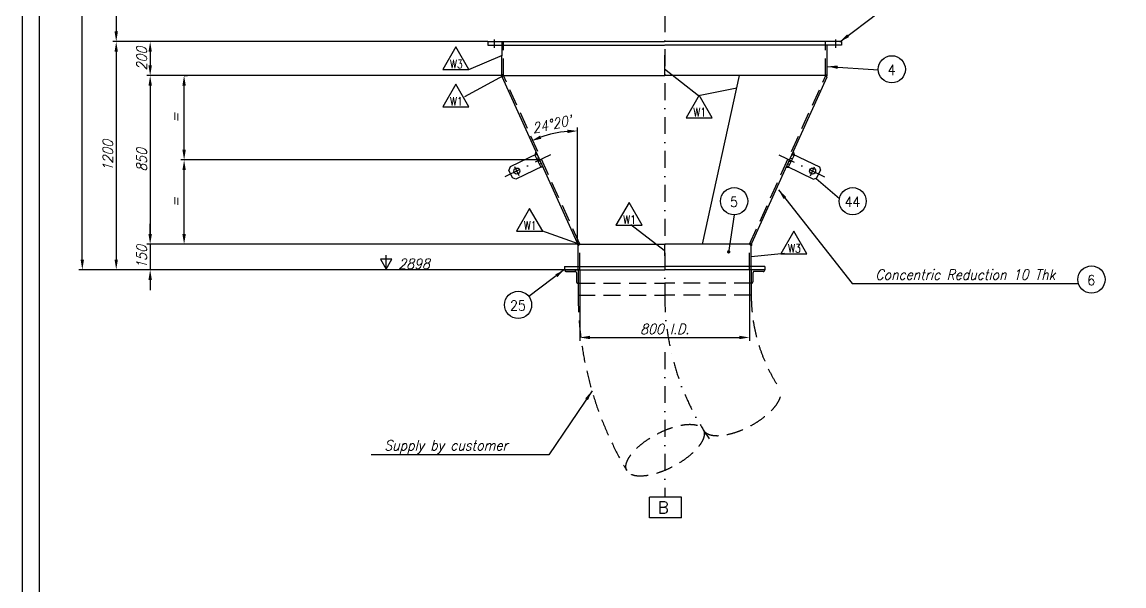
# Model space of a CAD drawing. Extents: x -16931 to 6849, y 1865 to 18685.
# Drawn here: x -16931 to -10437, y 6005 to 9331 of the extents above; entities that cross this region are included whole.
import ezdxf
from ezdxf.enums import TextEntityAlignment as Align

# ---------------------------------------------------------------- set-up
doc = ezdxf.new("R2010")
doc.units = 0
doc.header["$LTSCALE"] = 200
doc.header["$MEASUREMENT"] = 0
doc.linetypes.add('DASHDOT', pattern=[1, 0.5, -0.25, 0, -0.25])
doc.linetypes.add('DASHED', pattern=[0.75, 0.5, -0.25])
doc.layers.get('0').update_dxf_attribs({"linetype": 'CONTINUOUS'})
doc.layers.get('Defpoints').update_dxf_attribs({"linetype": 'CONTINUOUS'})
for name, color, linetype in [('1', 4, 'CONTINUOUS'), ('2', 7, 'CONTINUOUS'), ('ASSIEME', 7, 'CONTINUOUS'), ('QUOTA', 2, 'CONTINUOUS'), ('QUOTE', 1, 'CONTINUOUS'), ('TABELLE', 3, 'CONTINUOUS')]:
    doc.layers.add(name, color=color, linetype=linetype)
doc.styles.add('PIERO', font='Romand', dxfattribs={"height": 3.5})
doc.styles.add('ROMANS', font='romans.shx', dxfattribs={"width": 0.9, "oblique": 15, "height": 60})
doc.styles.add('SIMPLEX2', font='SIMPLEX.shx', dxfattribs={"height": 40})
doc.dimstyles.get("Standard").update_dxf_attribs({"dimscale": 0, "dimtxt": 60, "dimasz": 18.75, "dimexe": 5, "dimexo": 0.0625, "dimgap": 5, "dimtad": 1, "dimdec": 0, "dimrnd": 0.5, "dimdsep": 46, "dimtxsty": 'ROMANS', "dimcen": 2.5, "dimaunit": 1, "dimadec": 0, "dimazin": 0, "dimtfac": 0.9, "dimtdec": 0, "dimtix": 1, "dimtmove": 2, "dimatfit": 3, "dimfxl": 1, "dimtolj": 1, "dimarcsym": 0})

# ---------------------------------------------------------------- blocks, each defined once
blk = doc.blocks.new('*D5')
at = {"layer": 'Defpoints', "color": 0, "linetype": 'Continuous'}
for p in [(-14185, 9215.3), (-16376.2, 7870.3), (-13733.5, 7870.3)]:
    blk.add_point(p, dxfattribs=at)
at = {"layer": 'QUOTA', "color": 0, "linetype": 'Continuous'}
blk.add_line((-16376.2, 9155.3), (-16376.2, 7930.3), dxfattribs=at)
at = {"layer": 'QUOTA', "color": 1, "linetype": 'Continuous'}
blk.add_line((-13733.5, 7870.3), (-16396.2, 7870.3), dxfattribs=at)
at = {"layer": 'QUOTA', "color": 0, "linetype": 'Continuous'}
for points in [[(-16386.2, 9155.3), (-16366.2, 9155.3), (-16376.2, 9215.3)], [(-16386.2, 7930.3), (-16366.2, 7930.3), (-16376.2, 7870.3)]]:
    blk.add_solid(points, dxfattribs=at)
at = {"layer": 'QUOTA', "color": 0, "linetype": 'Continuous', "insert": (-16426.2, 8542.8), "char_height": 60, "attachment_point": 5, "rotation": 90, "style": 'ROMANS'}
blk.add_mtext('\\A1;1200', dxfattribs=at)
blk = doc.blocks.new('*D6')
at = {"layer": 'Defpoints', "color": 0, "linetype": 'Continuous'}
for p in [(-16576.2, 16590.3), (-15140.7, 16590.3), (-15140.7, 7870.3)]:
    blk.add_point(p, dxfattribs=at)
at = {"layer": 'QUOTA', "color": 1, "linetype": 'Continuous'}
for p, q in [((-15140.7, 16590.3), (-16596.2, 16590.3)), ((-15140.7, 7870.3), (-16596.2, 7870.3))]:
    blk.add_line(p, q, dxfattribs=at)
at = {"layer": 'QUOTA', "color": 0, "linetype": 'Continuous'}
blk.add_line((-16576.2, 7930.3), (-16576.2, 16530.3), dxfattribs=at)
for points in [[(-16586.2, 16530.3), (-16566.2, 16530.3), (-16576.2, 16590.3)], [(-16586.2, 7930.3), (-16566.2, 7930.3), (-16576.2, 7870.3)]]:
    blk.add_solid(points, dxfattribs=at)
at = {"layer": 'QUOTA', "color": 0, "linetype": 'Continuous', "insert": (-16626.2, 12230.3), "char_height": 60, "attachment_point": 5, "rotation": 90, "style": 'ROMANS'}
blk.add_mtext('\\A1;7904', dxfattribs=at)
blk = doc.blocks.new('*D30')
at = {"layer": 'Defpoints', "color": 0, "linetype": 'Continuous'}
for p in [(-14093.5, 9015.3), (-16176.2, 8020.3), (-13643.5, 8020.3)]:
    blk.add_point(p, dxfattribs=at)
at = {"layer": 'QUOTA', "color": 0, "linetype": 'Continuous'}
blk.add_line((-16176.2, 8955.3), (-16176.2, 8080.3), dxfattribs=at)
at = {"layer": 'QUOTA', "color": 1, "linetype": 'Continuous'}
blk.add_line((-13643.5, 8020.3), (-16196.2, 8020.3), dxfattribs=at)
at = {"layer": 'QUOTA', "color": 0, "linetype": 'Continuous'}
for points in [[(-16186.2, 8955.3), (-16166.2, 8955.3), (-16176.2, 9015.3)], [(-16186.2, 8080.3), (-16166.2, 8080.3), (-16176.2, 8020.3)]]:
    blk.add_solid(points, dxfattribs=at)
at = {"layer": 'QUOTA', "color": 0, "linetype": 'Continuous', "insert": (-16226.2, 8517.8), "char_height": 60, "attachment_point": 5, "rotation": 90, "style": 'ROMANS'}
blk.add_mtext('\\A1;850', dxfattribs=at)
blk = doc.blocks.new('*D31')
at = {"layer": 'Defpoints', "color": 0, "linetype": 'Continuous'}
for p in [(-13643.5, 8020.3), (-16176.2, 7870.3), (-13643.5, 7870.3)]:
    blk.add_point(p, dxfattribs=at)
at = {"layer": 'QUOTA', "color": 0, "linetype": 'Continuous'}
for p, q in [((-16176.2, 8080.3), (-16176.2, 8140.3)), ((-16176.2, 8020.3), (-16176.2, 7870.3)), ((-16176.2, 7810.3), (-16176.2, 7750.3))]:
    blk.add_line(p, q, dxfattribs=at)
at = {"layer": 'QUOTA', "color": 1, "linetype": 'Continuous'}
blk.add_line((-13643.5, 7870.3), (-16196.2, 7870.3), dxfattribs=at)
at = {"layer": 'QUOTA', "color": 0, "linetype": 'Continuous'}
for points in [[(-16186.2, 8080.3), (-16166.2, 8080.3), (-16176.2, 8020.3)], [(-16186.2, 7810.3), (-16166.2, 7810.3), (-16176.2, 7870.3)]]:
    blk.add_solid(points, dxfattribs=at)
at = {"layer": 'QUOTA', "color": 0, "linetype": 'Continuous', "insert": (-16226.2, 7945.3), "char_height": 60, "attachment_point": 5, "rotation": 90, "style": 'ROMANS'}
blk.add_mtext('\\A1;150', dxfattribs=at)
blk = doc.blocks.new('*D32')
at = {"layer": 'Defpoints', "color": 0, "linetype": 'Continuous'}
for p in [(-15976.2, 8517.8), (-13879.1, 8517.8), (-14956.2, 8020.3)]:
    blk.add_point(p, dxfattribs=at)
at = {"layer": 'QUOTA', "color": 1, "linetype": 'Continuous'}
for p, q in [((-13879.1, 8517.8), (-15996.2, 8517.8)), ((-14956.3, 8020.3), (-15996.2, 8020.3))]:
    blk.add_line(p, q, dxfattribs=at)
at = {"layer": 'QUOTA', "color": 0, "linetype": 'Continuous'}
blk.add_line((-15976.2, 8080.3), (-15976.2, 8457.8), dxfattribs=at)
for points in [[(-15986.2, 8457.8), (-15966.2, 8457.8), (-15976.2, 8517.8)], [(-15986.2, 8080.3), (-15966.2, 8080.3), (-15976.2, 8020.3)]]:
    blk.add_solid(points, dxfattribs=at)
at = {"layer": 'QUOTA', "color": 0, "linetype": 'Continuous', "insert": (-16026.2, 8269), "char_height": 60, "attachment_point": 5, "rotation": 90, "style": 'ROMANS'}
blk.add_mtext('\\A1;=', dxfattribs=at)
blk = doc.blocks.new('*D33')
at = {"layer": 'Defpoints', "color": 0, "linetype": 'Continuous'}
for p in [(-15976.2, 9015.3), (-15976.2, 9015.3), (-13879.1, 8517.8)]:
    blk.add_point(p, dxfattribs=at)
at = {"layer": 'QUOTA', "color": 1, "linetype": 'Continuous'}
blk.add_line((-15976.1, 9015.3), (-15956.2, 9015.3), dxfattribs=at)
at = {"layer": 'QUOTA', "color": 0, "linetype": 'Continuous'}
blk.add_line((-15976.2, 8577.8), (-15976.2, 8955.3), dxfattribs=at)
for points in [[(-15986.2, 8955.3), (-15966.2, 8955.3), (-15976.2, 9015.3)], [(-15986.2, 8577.8), (-15966.2, 8577.8), (-15976.2, 8517.8)]]:
    blk.add_solid(points, dxfattribs=at)
at = {"layer": 'QUOTA', "color": 0, "linetype": 'Continuous', "insert": (-16026.2, 8766.5), "char_height": 60, "attachment_point": 5, "rotation": 90, "style": 'ROMANS'}
blk.add_mtext('\\A1;=', dxfattribs=at)
blk = doc.blocks.new('*D34')
at = {"layer": 'Defpoints', "color": 0, "linetype": 'Continuous'}
for p in [(-14101.6, 9008.4), (-13750.3, 8682), (-13656.8, 8593.1), (-13656.8, 8027.6), (-13656.8, 8027.6)]:
    blk.add_point(p, dxfattribs=at)
at = {"layer": 'QUOTA', "color": 1, "linetype": 'Continuous'}
blk.add_line((-13656.8, 8593.2), (-13656.8, 8708.7), dxfattribs=at)
at = {"layer": 'QUOTA', "color": 0, "linetype": 'Continuous'}
blk.add_arc((-13656.8, 8027.6), 661.1, 95.20211, 109.19419, dxfattribs=at)
for points in [[(-13870.4, 8642.6), (-13877.8, 8661.2), (-13929.8, 8629.6)], [(-13717.2, 8695.9), (-13716.3, 8675.9), (-13656.8, 8688.7)]]:
    blk.add_solid(points, dxfattribs=at)
at = {"layer": 'QUOTA', "color": 0, "linetype": 'Continuous', "insert": (-13808.2, 8728.2), "char_height": 60, "attachment_point": 5, "rotation": 12.19815, "style": 'ROMANS'}
blk.add_mtext("\\A1;24°20'", dxfattribs=at)
blk = doc.blocks.new('*D35')
at = {"layer": 'Defpoints', "color": 0, "linetype": 'Continuous'}
for p in [(-13643.5, 7870.3), (-12643.5, 7870.3), (-12643.5, 7470.6)]:
    blk.add_point(p, dxfattribs=at)
at = {"layer": 'QUOTA', "color": 1, "linetype": 'Continuous'}
for p, q in [((-13643.5, 7870.2), (-13643.5, 7450.6)), ((-12643.5, 7870.2), (-12643.5, 7450.6))]:
    blk.add_line(p, q, dxfattribs=at)
at = {"layer": 'QUOTA', "color": 0, "linetype": 'Continuous'}
blk.add_line((-13583.5, 7470.6), (-12703.5, 7470.6), dxfattribs=at)
for points in [[(-13583.5, 7480.6), (-13583.5, 7460.6), (-13643.5, 7470.6)], [(-12703.5, 7480.6), (-12703.5, 7460.6), (-12643.5, 7470.6)]]:
    blk.add_solid(points, dxfattribs=at)
at = {"layer": 'QUOTA', "color": 0, "linetype": 'Continuous', "insert": (-13143.5, 7520.6), "char_height": 60, "attachment_point": 5, "style": 'ROMANS'}
blk.add_mtext('\\A1;800 I.D.', dxfattribs=at)

msp = doc.modelspace()

# ---------------------------------------------------------------- hatches: boundary and pattern name
at = {"layer": 'ASSIEME', "linetype": 'Continuous'}
for points in [[(-14103.5, 9021.4, 0.294655), (-14101.6, 9008.4), (-14093.5, 9015.3)], [(-12196.5, 9015.3), (-12188.3, 9008.4, 0.294655), (-12186.5, 9021.4)], [(-13643.5, 8020.3), (-13656.8, 8027.6, 0.316762), (-13653.5, 8010.9)], [(-12633.5, 8010.9, 0.316762), (-12630.2, 8027.6), (-12643.5, 8020.3)]]:
    msp.add_hatch(color=0, dxfattribs=at).paths.add_polyline_path(points)

# ---------------------------------------------------------------- linework, layer by layer
at = {"color": 0}
msp.add_line((-16831.4, 18585.2), (-16831.4, 1963.5), dxfattribs=at)
at = {"color": 0, "linetype": 'ByBlock'}
for p, q in [((-16376.2, 9505.3), (-16376.2, 9275.3)), ((-15263.9, 9215.3), (-16396.2, 9215.3)), ((-14185, 9215.3), (-16196.2, 9215.3)), ((-16176.2, 9155.3), (-16176.2, 9075.3)), ((-14104.5, 9014.6), (-16196.2, 9015.3)), ((-14785.7, 7867), (-14785.7, 7955.9))]:
    msp.add_line(p, q, dxfattribs=at)
msp.add_lwpolyline([(-14785.7, 7874), (-14752.1, 7932.1), (-14819.2, 7932.1)], close=True, dxfattribs=at)
for points in [[(-16386.2, 9275.3), (-16366.2, 9275.3), (-16376.2, 9215.3)], [(-16186.2, 9155.3), (-16166.2, 9155.3), (-16176.2, 9215.3)], [(-16186.2, 9075.3), (-16166.2, 9075.3), (-16176.2, 9015.3)]]:
    msp.add_solid(points, dxfattribs=at)
at = {"layer": '1', "color": 0, "linetype": 'Continuous', "ltscale": 100}
for p, q in [((-13044.5, 6528), (-13233.8, 6528)), ((-13233.8, 6408), (-13233.8, 6528)), ((-13044.5, 6408), (-13044.5, 6528)), ((-13044.5, 6408), (-13233.8, 6408))]:
    msp.add_line(p, q, dxfattribs=at)
at = {"layer": 'ASSIEME', "color": 0, "linetype": 'DASHDOT'}
for p, q in [((-13143.5, 9571), (-13143.5, 7668.3)), ((-13816.7, 8548.1), (-14086.1, 8417.1)), ((-13873.3, 8476.7), (-13908.3, 8548.6)), ((-13907.7, 8548.6), (-13901.9, 8568)), ((-13893, 8545.5), (-13906.8, 8547.8)), ((-13885.6, 8526.5), (-13899.5, 8528.8)), ((-13875.5, 8508.2), (-13889.3, 8510.5)), ((-12470.2, 8548.1), (-12200.9, 8417.1)), ((-12413.6, 8476.7), (-12378.6, 8548.6)), ((-12411.4, 8508.2), (-12397.6, 8510.5)), ((-12401.3, 8526.5), (-12387.5, 8528.8)), ((-12394, 8545.5), (-12380.1, 8547.8)), ((-12379.2, 8548.6), (-12385.1, 8568)), ((-13869.4, 8493.2), (-13883.2, 8495.5)), ((-13859.5, 8472.9), (-13873.3, 8475.1)), ((-12427.5, 8472.9), (-12413.6, 8475.1)), ((-12417.5, 8493.2), (-12403.7, 8495.5)), ((-13143.5, 7790.3), (-13143.5, 7695.9)), ((-13143.5, 7384.5), (-13143.5, 6526.7))]:
    msp.add_line(p, q, dxfattribs=at)
at = {"layer": 'ASSIEME', "color": 0, "linetype": 'Continuous'}
for p, q in [((-14185, 9215.3), (-13145, 9215.3)), ((-14185, 9215.3), (-14185, 9195.3)), ((-14185, 9195.3), (-13145, 9195.3)), ((-12105, 9215.3), (-13145, 9215.3)), ((-12102, 9195.3), (-13142, 9195.3)), ((-12186.5, 9021.4), (-12186.5, 9195.3)), ((-12105, 9215.3), (-12105, 9214.3)), ((-12102, 9215.3), (-12102, 9195.3)), ((-14103.5, 9021.4), (-14103.5, 9135.3)), ((-13143.5, 9021.4), (-13143.5, 9135.3)), ((-14093.5, 9015.3), (-14103.5, 9021.4)), ((-14093.5, 9015.3), (-14101.7, 9008.3)), ((-13656.8, 8027.6), (-14101.6, 9008.4)), ((-14093.5, 9015.3), (-13143.5, 9015.3)), ((-12196.5, 9015.3), (-13146.5, 9015.3)), ((-12920, 8020.3), (-12702.9, 9015.3)), ((-12630.2, 8027.6), (-12185.3, 9008.4)), ((-12196.5, 9015.3), (-12186.5, 9021.4)), ((-12196.5, 9015.3), (-12188.2, 9008.3)), ((-13895.6, 8554.2), (-14055, 8476.6)), ((-12391.3, 8554.2), (-12231.9, 8476.6)), ((-14055, 8476.6), (-14062, 8456.6)), ((-14040.1, 8411.6), (-14062, 8456.6)), ((-14001.8, 8424.3), (-14027.1, 8476.4)), ((-13862.7, 8481.2), (-14020.1, 8404.7)), ((-12424.2, 8481.2), (-12266.9, 8404.7)), ((-12285.1, 8424.3), (-12259.8, 8476.4)), ((-12246.8, 8411.6), (-12225, 8456.6)), ((-12231.9, 8476.6), (-12225, 8456.6)), ((-14020.1, 8404.7), (-14040.1, 8411.6)), ((-12266.9, 8404.7), (-12246.8, 8411.6)), ((-13643.5, 8020.3), (-13656.8, 8027.6)), ((-13643.5, 8020.3), (-13653.5, 8010.9)), ((-13653.5, 7951.5), (-13653.5, 8010.9)), ((-13643.5, 8020.3), (-13143.5, 8020.3)), ((-12643.5, 8020.3), (-13143.5, 8020.3)), ((-13143.5, 7951.5), (-13143.5, 8020.3)), ((-12643.5, 8020.3), (-12630.2, 8027.6)), ((-12643.5, 8020.3), (-12633.5, 8010.9)), ((-12633.5, 7951.5), (-12633.5, 8010.9)), ((-13654.5, 7950.3), (-13653.5, 7950.3)), ((-13733.5, 7889.9), (-13143.5, 7889.9)), ((-13733.5, 7889.9), (-13143.5, 7889.9)), ((-13733.5, 7889.9), (-13733.5, 7870.3)), ((-13733.5, 7870.3), (-13143.5, 7870.3)), ((-13733.5, 7870.3), (-13143.5, 7870.3)), ((-12553.5, 7889.9), (-13143.5, 7889.9)), ((-12553.5, 7889.9), (-13143.5, 7889.9)), ((-12553.5, 7870.3), (-13143.5, 7870.3)), ((-12553.5, 7889.9), (-12553.5, 7870.3))]:
    msp.add_line(p, q, dxfattribs=at)
at = {"layer": 'ASSIEME', "color": 0, "linetype": 'DASHED'}
for p, q in [((-14103.5, 9215.3), (-14103.5, 9135.3)), ((-14093.5, 9015.3), (-14093.5, 9215.3)), ((-12196.5, 9015.3), (-12196.5, 9215.3)), ((-13643.5, 8020.3), (-14093.5, 9015.3)), ((-12643.5, 8020.3), (-12193.5, 9015.3)), ((-13643.5, 7870.3), (-13643.5, 8020.3)), ((-12643.5, 7870.3), (-12643.5, 8020.3)), ((-13653.5, 7870.3), (-13653.5, 7950.3)), ((-12633.5, 7870.3), (-12633.5, 7950.3)), ((-13733.5, 7870.3), (-13733.5, 7871.3)), ((-13733.5, 7870.3), (-13733.5, 7869.3)), ((-13724.5, 7860.3), (-13672.5, 7860.3)), ((-13653.5, 7870.3), (-13653.5, 7790.3)), ((-12633.5, 7870.3), (-12633.5, 7790.3)), ((-12562.5, 7860.3), (-12614.5, 7860.3)), ((-12553.5, 7870.3), (-12553.5, 7871.3)), ((-12553.5, 7870.3), (-12553.5, 7869.3)), ((-13663.5, 7851.3), (-13663.5, 7799.3)), ((-12623.5, 7851.3), (-12623.5, 7799.3)), ((-13654.5, 7790.3), (-13653.5, 7790.3)), ((-13653.5, 7790.3), (-13143.5, 7790.3)), ((-13653.5, 7789), (-13653.5, 7720.3)), ((-12633.5, 7790.3), (-13143.5, 7790.3)), ((-12632.5, 7790.3), (-12633.5, 7790.3)), ((-12633.5, 7789), (-12633.5, 7720.3)), ((-13653.5, 7720.3), (-13143.5, 7720.3)), ((-12633.5, 7720.3), (-13143.5, 7720.3))]:
    msp.add_line(p, q, dxfattribs=at)
at = {"layer": 'ASSIEME', "color": 0, "linetype": 'Continuous'}
for centre in [(-14015.1, 8451.6), (-12271.9, 8451.6)]:
    msp.add_circle(centre, 18, dxfattribs=at)
for centre, radius, start, end in [((-14092.5, 9016.3), 12.1, 155.25651, 220.92795), ((-12197.5, 9016.3), 12.1, 319.07205, 24.74349), ((-13643.3, 8021.6), 14.7, 156.07978, 226.38473), ((-12643.6, 8021.6), 14.7, 313.61527, 23.92022)]:
    msp.add_arc(centre, radius, start, end, dxfattribs=at)
at = {"layer": 'ASSIEME', "color": 0, "linetype": 'DASHED'}
for centre, start, end in [((-13724.5, 7869.3), 180, 270), ((-13672.5, 7851.3), 0, 90), ((-12614.5, 7851.3), 90, 180), ((-12562.5, 7869.3), 270, 0), ((-13654.5, 7799.3), 180, 270), ((-12632.5, 7799.3), 270, 360)]:
    msp.add_arc(centre, 9, start, end, dxfattribs=at)
at = {"layer": 'ASSIEME', "color": 0, "linetype": 'DASHDOT'}
msp.add_arc((-11643.5, 7720.3), 1500, 180, 215.61772, dxfattribs=at)
at = {"layer": 'Defpoints', "color": 0, "linetype": 'ByBlock'}
for p in [(-16376.2, 9215.3), (-14185, 9215.3), (-12102, 9215.3), (-16176.2, 9015.3), (-14093.5, 9015.3)]:
    msp.add_point(p, dxfattribs=at)
at = {"layer": 'QUOTA', "color": 0, "linetype": 'Continuous'}
for p, q in [((-14149.6, 9227.9), (-14149.6, 9178.5)), ((-12137.3, 9227.9), (-12137.3, 9178.5)), ((-14297.4, 9051.5), (-14099.2, 9135.3)), ((-13143.7, 9055.1), (-12944.5, 8897)), ((-14095.7, 9013.5), (-14323.2, 8889.5)), ((-12944.5, 8897), (-12717.9, 8942.5)), ((-13656.8, 8027.6), (-13656.8, 8593.1)), ((-12251.5, 8408.1), (-12113.7, 8291)), ((-12764.6, 7972.3), (-12732.9, 8194)), ((-13146.7, 7984.5), (-13342.2, 8134.4)), ((-13647, 8020.3), (-13867.6, 8099.5)), ((-12633.8, 7948), (-12437.4, 7968.6))]:
    msp.add_line(p, q, dxfattribs=at)
at = {"layer": 'QUOTA', "color": 0, "linetype": 'Continuous', "const_width": 10}
msp.add_lwpolyline([(-12771.2, 7975.5, 1), (-12761.2, 7975.5, 1)], format="xyb", close=True, dxfattribs=at)
at = {"layer": 'QUOTA', "color": 0, "linetype": 'DASHED'}
for radius, end in [(2010, 210.98393), (990, 214.00695)]:
    msp.add_arc((-11643.5, 7720.3), radius, 180, end, dxfattribs=at)
msp.add_ellipse((-12690, 7046.2), major_axis=(225.8, 120.4), ratio=0.429405, start_param=3.141593, end_param=6.283185, dxfattribs=at)
msp.add_ellipse((-13141.2, 6805.7), major_axis=(-225.4, -120.2), ratio=0.418399, dxfattribs=at)
at = {"layer": 'QUOTE', "color": 0}
for points in [[(-14374.6, 9184), (-14451.7, 9050.4), (-14297.4, 9050.4)], [(-14374.6, 8963.6), (-14451.7, 8830), (-14297.4, 8830)], [(-12940.3, 8900), (-13017.5, 8766.3), (-12863.2, 8766.3)], [(-13353.9, 8266.3), (-13431, 8132.6), (-13276.7, 8132.6)], [(-13939.7, 8231.8), (-14016.9, 8098.2), (-13862.6, 8098.2)], [(-12382, 8097.5), (-12459.2, 7963.9), (-12304.9, 7963.9)]]:
    msp.add_lwpolyline(points, close=True, dxfattribs=at)
for centre in [(-11804.9, 9052.2), (-12734.2, 8274.2), (-12035.7, 8274.2), (-10628.1, 7812.3), (-14007.7, 7663.1)]:
    msp.add_circle(centre, 80, dxfattribs=at)
at = {"layer": 'TABELLE', "color": 0}
msp.add_lwpolyline([(6848.6, 18685.2), (-16931.4, 18685.2), (-16931.4, 1963.5)], dxfattribs=at)

# ---------------------------------------------------------------- texts
at = {"color": 0, "linetype": 'ByBlock', "insert": (-16226.2, 9115.3), "char_height": 60, "attachment_point": 5, "rotation": 90, "style": 'ROMANS'}
msp.add_mtext('\\A1;200', dxfattribs=at)
at = {"color": 0, "linetype": 'ByBlock', "char_height": 60, "attachment_point": 5, "style": 'ROMANS'}
for s, insert in [('2898', (-14620.8, 7904.8)), ('Concentric Reduction 10 Thk', (-11371.5, 7841.5)), ('Supply by customer', (-14432.7, 6824.5))]:
    msp.add_mtext(s, dxfattribs=dict(at, insert=insert))
at = {"layer": '1', "color": 0, "style": 'PIERO'}
msp.add_text('B', height=70, dxfattribs=at).set_placement((-13183.7, 6433.4))
at = {"layer": '2', "color": 0, "style": 'SIMPLEX2', "width": 0.9}
for s, p in [('4', (-11805.9, 9048.2)), ('5', (-12735.2, 8270.3)), ('44', (-12036.7, 8270.3)), ('6', (-10629.1, 7808.4)), ('25', (-14008.7, 7659.1))]:
    msp.add_text(s, height=60, dxfattribs=at).set_placement(p, align=Align.MIDDLE_CENTER)
at = {"layer": 'QUOTE', "color": 0, "style": 'ROMANS', "width": 0.8}
for s, p in [('W3', (-14371.2, 9083.1)), ('W1', (-14371.2, 8862.7)), ('W1', (-12937, 8799)), ('W1', (-13350.5, 8165.3)), ('W1', (-13936.4, 8130.9)), ('W3', (-12378.7, 7996.6))]:
    msp.add_text(s, height=49.8, dxfattribs=at).set_placement(p, align=Align.MIDDLE)

# ---------------------------------------------------------------- dimensions: what is measured, and where the dimension line sits
at = {"layer": 'QUOTA', "color": 0, "linetype": 'Continuous'}
for base, p1, p2, text, override, picture, middle in [((-16576.2, 16590.3), (-15140.7, 7870.3), (-15140.7, 16590.3), '7904', {"dimscale": 1, "dimtxt": 60, "dimasz": 60, "dimexe": 20, "dimgap": 20, "dimclre": 1, "dimtfac": 1, "dimtdec": 1, "dimtmove": 1, "dimtzin": 0}, '*D6', (-16626.2, 12230.3)), ((-16376.2, 7870.3), (-14185, 9215.3), (-13733.5, 7870.3), '1200', {"dimscale": 1, "dimtxt": 60, "dimasz": 60, "dimexe": 20, "dimgap": 20, "dimse1": 1, "dimclre": 1, "dimtfac": 1, "dimtdec": 1, "dimtmove": 1, "dimtzin": 0}, '*D5', (-16426.2, 8542.8)), ((-16176.2, 8020.3), (-14093.5, 9015.3), (-13643.5, 8020.3), '850', {"dimscale": 1, "dimtxt": 60, "dimasz": 60, "dimexe": 20, "dimgap": 20, "dimse1": 1, "dimclre": 1, "dimtfac": 1, "dimtdec": 1, "dimtmove": 1, "dimtzin": 0}, '*D30', (-16226.2, 8517.8)), ((-15976.2, 9015.3), (-13879.1, 8517.8), (-15976.2, 9015.3), '=', {"dimscale": 1, "dimtxt": 60, "dimasz": 60, "dimexe": 20, "dimgap": 20, "dimse1": 1, "dimclre": 1, "dimtfac": 1, "dimtdec": 1, "dimtmove": 1, "dimtzin": 0}, '*D33', (-16026.2, 8766.5)), ((-15976.2, 8517.8), (-14956.2, 8020.3), (-13879.1, 8517.8), '=', {"dimscale": 1, "dimtxt": 60, "dimasz": 60, "dimexe": 20, "dimgap": 20, "dimclre": 1, "dimtfac": 1, "dimtdec": 1, "dimtmove": 1, "dimtzin": 0}, '*D32', (-16026.2, 8269))]:
    dim = msp.add_linear_dim(base=base, p1=p1, p2=p2, angle=90, text=text, dimstyle='Standard', override=override, dxfattribs=at)
    dim.commit()
    dim.dimension.update_dxf_attribs({"geometry": picture, "text_midpoint": middle})
dim = msp.add_angular_dim_2l(base=(-13750.3, 8682), line1=((-13656.8, 8027.6), (-13656.8, 8593.1)), line2=((-13656.8, 8027.6), (-14101.6, 9008.4)), text="<>20'", dimstyle='Standard', override={"dimscale": 1, "dimtxt": 60, "dimasz": 60, "dimexe": 20, "dimgap": 20, "dimclre": 1, "dimazin": 2, "dimtfac": 1, "dimtdec": 1, "dimtmove": 1, "dimtzin": 0}, dxfattribs=at)
dim.commit()
dim.dimension.update_dxf_attribs({"geometry": '*D34', "text_midpoint": (-13808.2, 8728.2)})
dim = msp.add_linear_dim(base=(-16176.2, 7870.3), p1=(-13643.5, 8020.3), p2=(-13643.5, 7870.3), angle=90, dimstyle='Standard', override={"dimscale": 1, "dimtxt": 60, "dimasz": 60, "dimexe": 20, "dimgap": 20, "dimse1": 1, "dimclre": 1, "dimtfac": 1, "dimtdec": 1, "dimtmove": 1, "dimtzin": 0}, dxfattribs=at)
dim.commit()
dim.dimension.update_dxf_attribs({"geometry": '*D31', "text_midpoint": (-16226.2, 7945.3)})
dim = msp.add_linear_dim(base=(-12643.5, 7470.6), p1=(-13643.5, 7870.3), p2=(-12643.5, 7870.3), text='800 I.D.', dimstyle='Standard', override={"dimscale": 1, "dimtxt": 60, "dimasz": 60, "dimexe": 20, "dimgap": 20, "dimclre": 1, "dimtfac": 1, "dimtdec": 1, "dimtmove": 1, "dimtzin": 0}, dxfattribs=at)
dim.commit()
dim.dimension.update_dxf_attribs({"geometry": '*D35', "text_midpoint": (-13143.5, 7520.6)})

# ---------------------------------------------------------------- leaders
for points in [[(-12110.5, 9214.2), (-11877.6, 9390)], [(-12183.9, 9068.7), (-11883.9, 9048.5)], [(-12472, 8340.6), (-12037.8, 7788.3), (-10704.6, 7788.3)], [(-13734.2, 7870.7), (-13945, 7713.1)], [(-13570.5, 7156), (-13826.8, 6778.8), (-14874.3, 6778.8)]]:
    msp.add_leader(points, dimstyle='Standard', override={"dimscale": 1, "dimtxt": 60, "dimasz": 60, "dimexe": 20, "dimgap": 20, "dimclre": 1, "dimtfac": 1, "dimtdec": 1, "dimtzin": 0}, dxfattribs=at)

doc.saveas('drawing.dxf')
